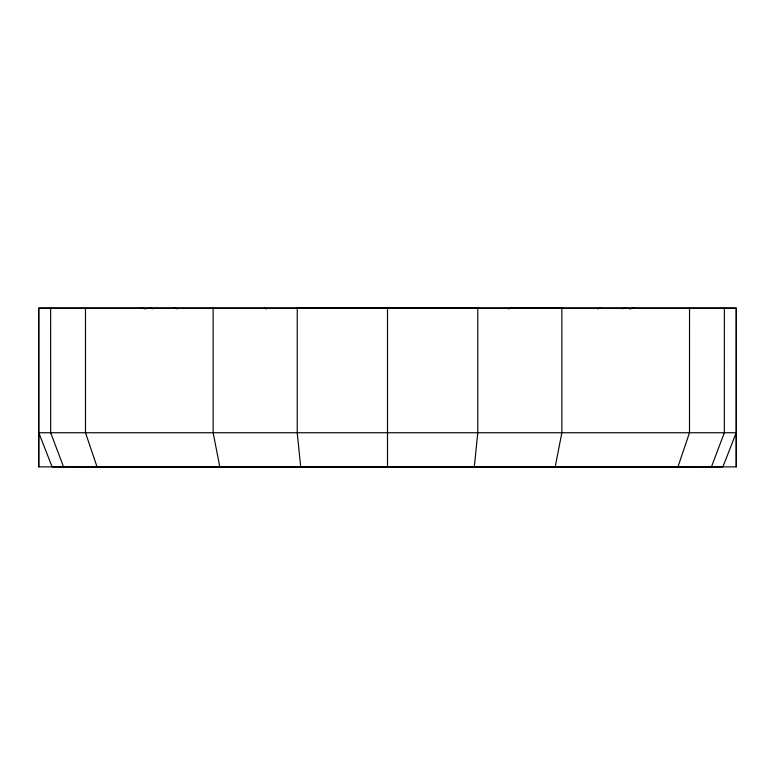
<?xml version="1.0" encoding="UTF-8"?>
<svg xmlns="http://www.w3.org/2000/svg" width="775" height="775" viewBox="0 0 775 775"><rect width="100%" height="100%" fill="white"/><g stroke="black" fill="none" stroke-linecap="round" stroke-linejoin="round"><path stroke-width="1.16" d="M38.75 466.879L38.75 308.159L736.25 308.15L736.25 466.879L38.75 466.879L38.75 308.15L736.25 308.159L736.25 466.879M477.758 308.159L477.758 432.741L474.3 466.879L417.454 466.938M689.527 308.159L689.498 432.741L677.941 466.879L628.07 467.015M724.363 308.159L724.334 432.741L711.45 466.879M508.458 308.905L510.715 308.101L561.875 308.159L561.856 432.741L555.191 466.879L526.39 467.015M597.438 308.818L600.916 308.101M622.044 308.75L625.532 308.101M629.271 308.934L633.931 308.101M297.096 308.159L477.904 308.159M357.546 466.938L300.7 466.879L297.242 432.741L297.242 308.159M655.815 467.015L722.872 466.879L736.221 432.741L38.779 432.741L52.128 466.879L146.93 467.015M109.721 467.015L665.279 467.015M248.61 467.015L219.809 466.879L213.144 432.741L213.125 308.159M141.069 308.101L145.729 308.934M149.468 308.101L152.956 308.75M174.084 308.101L177.562 308.818M264.285 308.101L266.542 308.905M63.55 466.879L50.666 432.741L50.637 308.159M97.059 466.879L85.502 432.741L85.473 308.159M387.5 308.101L387.5 467.015"/></g></svg>
